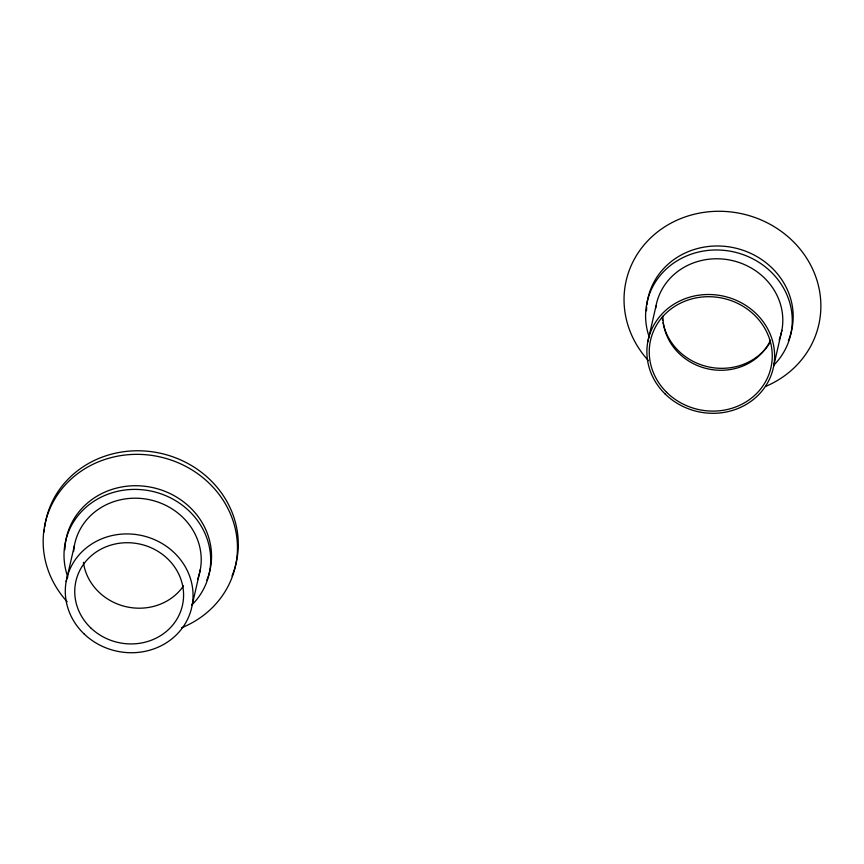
<?xml version="1.0" encoding="UTF-8"?>
<svg xmlns="http://www.w3.org/2000/svg" width="864" height="864" viewBox="0 0 864 864"><rect width="100%" height="100%" fill="white"/><g stroke="black" fill="none" stroke-linecap="round" stroke-linejoin="round"><path stroke-width="1.3" d="M66.161 581.515L74.347 545.789M192.175 605.135L200.362 569.408M647.806 341.712L655.992 305.986M773.69 366.098L781.866 330.372M183.524 585.868A54.616 50.382 12.9 0 1 125.788 606.636A54.616 50.382 12.9 0 1 83.398 562.367M67.176 601.754A97.513 89.964 12.9 0 1 83.462 469.616A97.513 89.964 12.9 0 1 224.057 501.66A97.513 89.964 12.9 0 1 181.516 627.815M67.867 577.152A73.613 67.91 12.9 0 1 102.524 496.476A73.613 67.91 12.9 0 1 195.113 517.471A73.613 67.91 12.9 0 1 191.624 605.221M44.701 526.9A97.513 89.964 12.9 0 1 164.43 454.226A97.513 89.964 12.9 0 1 232.006 576.018M44.183 531.932A97.513 89.964 12.9 0 1 44.41 529.416M73.624 551.545A64.12 59.152 12.9 0 1 150.314 499.889A64.12 59.152 12.9 0 1 197.532 579.463M64.886 549.655A73.613 67.91 12.9 0 1 152.366 487.512A73.613 67.91 12.9 0 1 206.798 580.273M646.888 304.873A73.613 67.91 12.9 0 1 736.754 248.411A73.613 67.91 12.9 0 1 788.389 340.664M646.51 310.802A73.613 67.91 12.9 0 1 646.672 307.238M649.253 337.154A73.613 67.91 12.9 0 1 733.968 251.953A73.613 67.91 12.9 0 1 773.582 365.418M655.592 308.426A64.12 59.152 12.9 0 1 733.774 260.917A64.12 59.152 12.9 0 1 779.166 339.898M648.367 360.59A98.788 91.13 12.9 0 1 664.373 227.059A98.788 91.13 12.9 0 1 806.663 258.196A98.788 91.13 12.9 0 1 765.86 386.305M770.515 340.222A56.257 51.894 12.9 0 1 707.638 368.809A56.257 51.894 12.9 0 1 662.893 316.116M769.565 343.31A57.899 53.406 12.9 0 1 709.884 367.189A57.899 53.406 12.9 0 1 663.034 322.672M662.634 320.447A57.899 53.406 12.9 0 1 662.234 317.088M83.938 633.776A64.12 59.152 12.9 0 0 190.847 610.783A64.12 59.152 12.9 0 0 112.72 535.421A64.12 59.152 12.9 0 0 83.938 633.776M90.644 627.782A54.616 50.382 12.9 0 0 181.71 608.202A54.616 50.382 12.9 0 0 115.16 543.996A54.616 50.382 12.9 0 0 90.644 627.782M664.934 393.779A64.12 59.152 12.9 0 0 772.2 372.114A64.12 59.152 12.9 0 0 695.11 295.834A64.12 59.152 12.9 0 0 664.934 393.779M666.63 392.299A61.744 56.959 12.9 0 0 769.932 371.434A61.744 56.959 12.9 0 0 695.693 297.983A61.744 56.959 12.9 0 0 666.63 392.299"/></g></svg>
